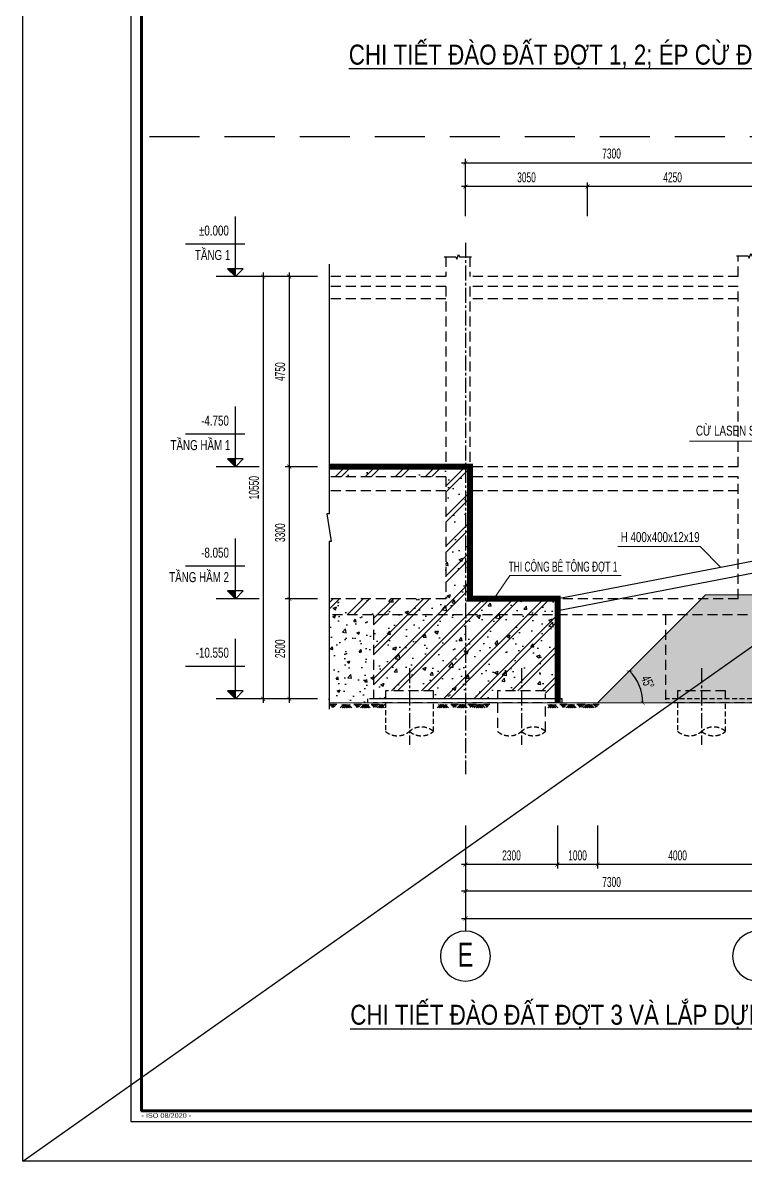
# Model space of a CAD drawing. Extents: x 71 to 3057337, y -14 to 345257.
# Drawn here: x 2905957 to 2942057, y 24497 to 81399 of the extents above; entities that cross this region are included whole.
import ezdxf
from ezdxf.enums import TextEntityAlignment as Align

# ---------------------------------------------------------------- set-up
doc = ezdxf.new("R2010")
doc.units = 0
doc.header["$LTSCALE"] = 1000
doc.header["$MEASUREMENT"] = 0
doc.header["$PDMODE"] = 3
doc.linetypes.add('CENTER2', pattern=[1.125, 0.75, -0.125, 0.125, -0.125])
doc.linetypes.add('HIDDEN', pattern=[0.375, 0.25, -0.125])
doc.layers.get('0').update_dxf_attribs({"linetype": 'CONTINUOUS'})
doc.layers.get('Defpoints').update_dxf_attribs({"linetype": 'CONTINUOUS'})
for name, color, linetype in [('8', 8, 'CONTINUOUS'), ('Border', 3, 'CONTINUOUS'), ('CDC -TEXT KHUNG', 7, 'CONTINUOUS'), ('CDC-KHUNGTEN', 7, 'CONTINUOUS'), ('CDC.01.AXIS', 160, 'CENTER2'), ('CDC.02.DIM', 1, 'CONTINUOUS'), ('CDC.04.HIDDEN', 8, 'HIDDEN'), ('CDC.05.STEEL', 4, 'CONTINUOUS'), ('CDC.06.TEXT', 2, 'CONTINUOUS'), ('CDC.10.HATCH', 9, 'CONTINUOUS'), ('CDC.14.STEELNUM', 2, 'CONTINUOUS'), ('CDC.16.BIGTEXT', 6, 'CONTINUOUS'), ('CHI', 1, 'CONTINUOUS'), ('DAICOC', 8, 'HIDDEN'), ('DIM', 1, 'CONTINUOUS')]:
    doc.layers.add(name, color=color, linetype=linetype)
doc.layers.add('A-WALL', color=4, linetype='CONTINUOUS', lineweight=9)
doc.layers.add('KCS_CHI', color=1, linetype='CONTINUOUS', lineweight=15)
doc.layers.add('KCS_Plotter', color=11, linetype='CONTINUOUS', plot=False)
doc.styles.add('ARIAL', font='arial.ttf', dxfattribs={"width": 0.6})
doc.styles.add('KT CDC', font='arial.ttf', dxfattribs={"width": 0.85, "height": 200})
doc.dimstyles.new('D-25', dxfattribs={"dimtxt": 500, "dimasz": 200, "dimexe": 200, "dimexo": 0, "dimgap": 200, "dimtad": 1, "dimdec": 0, "dimlfac": 0.5, "dimzin": 13, "dimdsep": 46, "dimtxsty": 'ARIAL', "dimblk": 'ARCHTICK', "dimcen": 0, "dimdle": 200, "dimclrd": 1, "dimclre": 1, "dimclrt": 2, "dimadec": 0, "dimazin": 0, "dimtfac": 1, "dimtdec": 0, "dimtix": 1, "dimtmove": 2, "dimatfit": 3, "dimldrblk": 'ARCHTICK', "dimfxl": 1, "dimtolj": 1, "dimtzin": 13, "dimarcsym": 0})

# ---------------------------------------------------------------- blocks, each defined once
blk = doc.blocks.new('_ARCHTICK')
at = {"color": 0, "linetype": 'ByBlock', "const_width": 0.15}
blk.add_lwpolyline([(-0.5, -0.5), (0.5, 0.5)], dxfattribs=at)
blk = doc.blocks.new('*D129')
at = {"layer": 'CDC.02.DIM', "color": 1, "lineweight": -2, "transparency": 16777216}
for p, q in [((2919273, 68911), (2919273, 59011)), ((2920676, 68711), (2919073, 68711)), ((2920676, 59211), (2919073, 59211))]:
    blk.add_line(p, q, dxfattribs=at)
at = {"layer": 'Defpoints', "color": 0, "transparency": 16777216}
for p in [(2920676, 68711), (2919273, 59211), (2920676, 59211)]:
    blk.add_point(p, dxfattribs=at)
at = {"layer": 'CDC.02.DIM', "color": 1, "lineweight": -2, "transparency": 16777216, "xscale": 200, "yscale": 200, "zscale": 200}
for p, rotation in [((2919273, 68711), 90), ((2919273, 59211), 270)]:
    blk.add_blockref('_ARCHTICK', p, dxfattribs=dict(at, rotation=rotation))
at = {"layer": 'CDC.02.DIM', "color": 2, "transparency": 16777216, "insert": (2918818, 63961), "char_height": 500, "attachment_point": 5, "rotation": 90, "style": 'ARIAL'}
blk.add_mtext('\\A1;4750', dxfattribs=at)
blk = doc.blocks.new('*D130')
at = {"layer": 'CDC.02.DIM', "color": 1, "lineweight": -2, "transparency": 16777216}
for p, q in [((2920676, 59211), (2919073, 59211)), ((2919273, 59411), (2919273, 52411)), ((2920676, 52611), (2919073, 52611))]:
    blk.add_line(p, q, dxfattribs=at)
at = {"layer": 'Defpoints', "color": 0, "transparency": 16777216}
for p in [(2920676, 59211), (2919273, 52611), (2920676, 52611)]:
    blk.add_point(p, dxfattribs=at)
at = {"layer": 'CDC.02.DIM', "color": 1, "lineweight": -2, "transparency": 16777216, "xscale": 200, "yscale": 200, "zscale": 200}
for p, rotation in [((2919273, 59211), 90), ((2919273, 52611), 270)]:
    blk.add_blockref('_ARCHTICK', p, dxfattribs=dict(at, rotation=rotation))
at = {"layer": 'CDC.02.DIM', "color": 2, "transparency": 16777216, "insert": (2918818, 55911), "char_height": 500, "attachment_point": 5, "rotation": 90, "style": 'ARIAL'}
blk.add_mtext('\\A1;3300', dxfattribs=at)
blk = doc.blocks.new('*D131')
at = {"layer": 'CDC.02.DIM', "color": 1, "lineweight": -2, "transparency": 16777216}
for p, q in [((2920676, 52611), (2919073, 52611)), ((2919273, 52811), (2919273, 47411)), ((2920676, 47611), (2919073, 47611))]:
    blk.add_line(p, q, dxfattribs=at)
at = {"layer": 'Defpoints', "color": 0, "transparency": 16777216}
for p in [(2920676, 52611), (2919273, 47611), (2920676, 47611)]:
    blk.add_point(p, dxfattribs=at)
at = {"layer": 'CDC.02.DIM', "color": 1, "lineweight": -2, "transparency": 16777216, "xscale": 200, "yscale": 200, "zscale": 200}
for p, rotation in [((2919273, 52611), 90), ((2919273, 47611), 270)]:
    blk.add_blockref('_ARCHTICK', p, dxfattribs=dict(at, rotation=rotation))
at = {"layer": 'CDC.02.DIM', "color": 2, "transparency": 16777216, "insert": (2918818, 50111), "char_height": 500, "attachment_point": 5, "rotation": 90, "style": 'ARIAL'}
blk.add_mtext('\\A1;2500', dxfattribs=at)
blk = doc.blocks.new('*D132')
at = {"layer": 'CDC.02.DIM', "color": 1, "lineweight": -2, "transparency": 16777216}
for p, q in [((2917965, 68911), (2917965, 47411)), ((2920676, 68711), (2917765, 68711)), ((2920676, 47611), (2917765, 47611))]:
    blk.add_line(p, q, dxfattribs=at)
at = {"layer": 'Defpoints', "color": 0, "transparency": 16777216}
for p in [(2920676, 68711), (2917965, 47611), (2920676, 47611)]:
    blk.add_point(p, dxfattribs=at)
at = {"layer": 'CDC.02.DIM', "color": 1, "lineweight": -2, "transparency": 16777216, "xscale": 200, "yscale": 200, "zscale": 200}
for p, rotation in [((2917965, 68711), 90), ((2917965, 47611), 270)]:
    blk.add_blockref('_ARCHTICK', p, dxfattribs=dict(at, rotation=rotation))
at = {"layer": 'CDC.02.DIM', "color": 2, "transparency": 16777216, "insert": (2917510, 58161), "char_height": 500, "attachment_point": 5, "rotation": 90, "style": 'ARIAL'}
blk.add_mtext('\\A1;10550', dxfattribs=at)
blk = doc.blocks.new('*D133')
at = {"layer": 'CDC.02.DIM', "color": 1, "lineweight": -2, "transparency": 16777216}
for p, q in [((2928078, 41275), (2928078, 37797)), ((2942678, 41275), (2942678, 37797)), ((2942878, 37997), (2927878, 37997))]:
    blk.add_line(p, q, dxfattribs=at)
at = {"layer": 'Defpoints', "color": 0, "transparency": 16777216}
for p in [(2928078, 41275), (2942678, 41275), (2928078, 37997)]:
    blk.add_point(p, dxfattribs=at)
at = {"layer": 'CDC.02.DIM', "color": 1, "lineweight": -2, "transparency": 16777216, "xscale": 200, "yscale": 200, "zscale": 200, "rotation": 180}
blk.add_blockref('_ARCHTICK', (2928078, 37997), dxfattribs=at)
at = {"layer": 'CDC.02.DIM', "color": 1, "lineweight": -2, "transparency": 16777216, "xscale": 200, "yscale": 200, "zscale": 200}
blk.add_blockref('_ARCHTICK', (2942678, 37997), dxfattribs=at)
at = {"layer": 'CDC.02.DIM', "color": 2, "transparency": 16777216, "insert": (2935378, 38452), "char_height": 500, "attachment_point": 5, "style": 'ARIAL'}
blk.add_mtext('\\A1;7300', dxfattribs=at)
blk = doc.blocks.new('C')
at = {"layer": 'CHI'}
blk.add_line((0, 0), (0, 300), dxfattribs=at)
blk.add_circle((0, 925), 625, dxfattribs=at)
blk = doc.blocks.new('*D136')
at = {"layer": 'A-WALL', "color": 1, "lineweight": -2, "transparency": 16777216}
for p, q in [((2934178, 71726), (2934178, 73414)), ((2942678, 71726), (2942678, 73414)), ((2942878, 73214), (2933978, 73214))]:
    blk.add_line(p, q, dxfattribs=at)
at = {"layer": 'Defpoints', "color": 0, "transparency": 16777216}
for p in [(2934178, 73214), (2934178, 71726), (2942678, 71726)]:
    blk.add_point(p, dxfattribs=at)
at = {"layer": 'A-WALL', "color": 1, "lineweight": -2, "transparency": 16777216, "xscale": 200, "yscale": 200, "zscale": 200, "rotation": 180}
blk.add_blockref('_ARCHTICK', (2934178, 73214), dxfattribs=at)
at = {"layer": 'A-WALL', "color": 1, "lineweight": -2, "transparency": 16777216, "xscale": 200, "yscale": 200, "zscale": 200}
blk.add_blockref('_ARCHTICK', (2942678, 73214), dxfattribs=at)
at = {"layer": 'A-WALL', "color": 2, "transparency": 16777216, "insert": (2938428, 73669), "char_height": 500, "attachment_point": 5, "style": 'ARIAL'}
blk.add_mtext('\\A1;4250', dxfattribs=at)
blk = doc.blocks.new('*D137')
at = {"layer": 'A-WALL', "color": 1, "lineweight": -2, "transparency": 16777216}
for p, q in [((2928078, 71726), (2928078, 73414)), ((2934178, 71726), (2934178, 73414)), ((2934378, 73214), (2927878, 73214))]:
    blk.add_line(p, q, dxfattribs=at)
at = {"layer": 'Defpoints', "color": 0, "transparency": 16777216}
for p in [(2928078, 73214), (2928078, 71726), (2934178, 71726)]:
    blk.add_point(p, dxfattribs=at)
at = {"layer": 'A-WALL', "color": 1, "lineweight": -2, "transparency": 16777216, "xscale": 200, "yscale": 200, "zscale": 200, "rotation": 180}
blk.add_blockref('_ARCHTICK', (2928078, 73214), dxfattribs=at)
at = {"layer": 'A-WALL', "color": 1, "lineweight": -2, "transparency": 16777216, "xscale": 200, "yscale": 200, "zscale": 200}
blk.add_blockref('_ARCHTICK', (2934178, 73214), dxfattribs=at)
at = {"layer": 'A-WALL', "color": 2, "transparency": 16777216, "insert": (2931128, 73669), "char_height": 500, "attachment_point": 5, "style": 'ARIAL'}
blk.add_mtext('\\A1;3050', dxfattribs=at)
blk = doc.blocks.new('*D138')
at = {"layer": 'A-WALL', "color": 1, "lineweight": -2, "transparency": 16777216}
for p, q in [((2928078, 71726), (2928078, 74605)), ((2942678, 71726), (2942678, 74605)), ((2927878, 74405), (2942878, 74405))]:
    blk.add_line(p, q, dxfattribs=at)
at = {"layer": 'Defpoints', "color": 0, "transparency": 16777216}
for p in [(2942678, 74405), (2928078, 71726), (2942678, 71726)]:
    blk.add_point(p, dxfattribs=at)
at = {"layer": 'A-WALL', "color": 1, "lineweight": -2, "transparency": 16777216, "xscale": 200, "yscale": 200, "zscale": 200, "rotation": 180}
blk.add_blockref('_ARCHTICK', (2928078, 74405), dxfattribs=at)
at = {"layer": 'A-WALL', "color": 1, "lineweight": -2, "transparency": 16777216, "xscale": 200, "yscale": 200, "zscale": 200}
blk.add_blockref('_ARCHTICK', (2942678, 74405), dxfattribs=at)
at = {"layer": 'A-WALL', "color": 2, "transparency": 16777216, "insert": (2935378, 74860), "char_height": 500, "attachment_point": 5, "style": 'ARIAL'}
blk.add_mtext('\\A1;7300', dxfattribs=at)
blk = doc.blocks.new('*D146')
at = {"layer": 'CDC.02.DIM', "color": 1, "lineweight": -2, "transparency": 16777216}
for p, q in [((2934678, 41275), (2934678, 39125)), ((2942678, 41275), (2942678, 39125)), ((2942878, 39325), (2934478, 39325))]:
    blk.add_line(p, q, dxfattribs=at)
at = {"layer": 'Defpoints', "color": 0, "transparency": 16777216}
for p in [(2934678, 41275), (2942678, 41275), (2934678, 39325)]:
    blk.add_point(p, dxfattribs=at)
at = {"layer": 'CDC.02.DIM', "color": 1, "lineweight": -2, "transparency": 16777216, "xscale": 200, "yscale": 200, "zscale": 200, "rotation": 180}
blk.add_blockref('_ARCHTICK', (2934678, 39325), dxfattribs=at)
at = {"layer": 'CDC.02.DIM', "color": 1, "lineweight": -2, "transparency": 16777216, "xscale": 200, "yscale": 200, "zscale": 200}
blk.add_blockref('_ARCHTICK', (2942678, 39325), dxfattribs=at)
at = {"layer": 'CDC.02.DIM', "color": 2, "transparency": 16777216, "insert": (2938678, 39780), "char_height": 500, "attachment_point": 5, "style": 'ARIAL'}
blk.add_mtext('\\A1;4000', dxfattribs=at)
blk = doc.blocks.new('*D147')
at = {"layer": 'CDC.02.DIM', "color": 1, "lineweight": -2, "transparency": 16777216}
for p, q in [((2932678, 41275), (2932678, 39125)), ((2934678, 41275), (2934678, 39125)), ((2934878, 39325), (2932478, 39325))]:
    blk.add_line(p, q, dxfattribs=at)
at = {"layer": 'Defpoints', "color": 0, "transparency": 16777216}
for p in [(2932678, 41275), (2934678, 41275), (2932678, 39325)]:
    blk.add_point(p, dxfattribs=at)
at = {"layer": 'CDC.02.DIM', "color": 1, "lineweight": -2, "transparency": 16777216, "xscale": 200, "yscale": 200, "zscale": 200, "rotation": 180}
blk.add_blockref('_ARCHTICK', (2932678, 39325), dxfattribs=at)
at = {"layer": 'CDC.02.DIM', "color": 1, "lineweight": -2, "transparency": 16777216, "xscale": 200, "yscale": 200, "zscale": 200}
blk.add_blockref('_ARCHTICK', (2934678, 39325), dxfattribs=at)
at = {"layer": 'CDC.02.DIM', "color": 2, "transparency": 16777216, "insert": (2933678, 39780), "char_height": 500, "attachment_point": 5, "style": 'ARIAL'}
blk.add_mtext('\\A1;1000', dxfattribs=at)
blk = doc.blocks.new('*D148')
at = {"layer": 'CDC.02.DIM', "color": 1, "lineweight": -2, "transparency": 16777216}
for p, q in [((2928078, 41275), (2928078, 39125)), ((2932678, 41275), (2932678, 39125)), ((2932878, 39325), (2927878, 39325))]:
    blk.add_line(p, q, dxfattribs=at)
at = {"layer": 'Defpoints', "color": 0, "transparency": 16777216}
for p in [(2928078, 41275), (2932678, 41275), (2928078, 39325)]:
    blk.add_point(p, dxfattribs=at)
at = {"layer": 'CDC.02.DIM', "color": 1, "lineweight": -2, "transparency": 16777216, "xscale": 200, "yscale": 200, "zscale": 200, "rotation": 180}
blk.add_blockref('_ARCHTICK', (2928078, 39325), dxfattribs=at)
at = {"layer": 'CDC.02.DIM', "color": 1, "lineweight": -2, "transparency": 16777216, "xscale": 200, "yscale": 200, "zscale": 200}
blk.add_blockref('_ARCHTICK', (2932678, 39325), dxfattribs=at)
at = {"layer": 'CDC.02.DIM', "color": 2, "transparency": 16777216, "insert": (2930378, 39780), "char_height": 500, "attachment_point": 5, "style": 'ARIAL'}
blk.add_mtext('\\A1;2300', dxfattribs=at)
blk = doc.blocks.new('*D150')
at = {"layer": 'CDC.02.DIM', "color": 1, "lineweight": -2, "transparency": 16777216}
blk.add_arc((2934678, 47411), 2254, 0, 45, dxfattribs=at)
at = {"layer": 'Defpoints', "color": 0, "transparency": 16777216}
for p in [(2945078, 57811), (2936855, 47995), (2932910, 47411), (2934678, 47411), (2965846, 47411)]:
    blk.add_point(p, dxfattribs=at)
at = {"layer": 'CDC.02.DIM', "color": 1, "lineweight": -2, "transparency": 16777216, "xscale": 200, "yscale": 200, "zscale": 200}
for p, rotation in [((2936272, 49005), 135.0000000000009), ((2936932, 47411), 270.0000000000002)]:
    blk.add_blockref('_ARCHTICK', p, dxfattribs=dict(at, rotation=rotation))
at = {"layer": 'CDC.02.DIM', "color": 2, "transparency": 16777216, "insert": (2937180, 48448), "char_height": 500, "attachment_point": 5, "rotation": 292.5, "style": 'ARIAL'}
blk.add_mtext('\\A1;45°', dxfattribs=at)
blk = doc.blocks.new('*D126')
at = {"layer": 'CDC.02.DIM', "color": 1, "lineweight": -2, "transparency": 16777216}
for p, q in [((2928078, 41275), (2928078, 36431)), ((2960678, 41275), (2960678, 36431)), ((2927878, 36631), (2960878, 36631))]:
    blk.add_line(p, q, dxfattribs=at)
at = {"layer": 'Defpoints', "color": 0, "transparency": 16777216}
for p in [(2928078, 41275), (2960678, 41275), (2960678, 36631)]:
    blk.add_point(p, dxfattribs=at)
at = {"layer": 'CDC.02.DIM', "color": 1, "lineweight": -2, "transparency": 16777216, "xscale": 200, "yscale": 200, "zscale": 200, "rotation": 180}
blk.add_blockref('_ARCHTICK', (2928078, 36631), dxfattribs=at)
at = {"layer": 'CDC.02.DIM', "color": 1, "lineweight": -2, "transparency": 16777216, "xscale": 200, "yscale": 200, "zscale": 200}
blk.add_blockref('_ARCHTICK', (2960678, 36631), dxfattribs=at)
at = {"layer": 'CDC.02.DIM', "color": 2, "transparency": 16777216, "insert": (2944378, 37087), "char_height": 500, "attachment_point": 5, "style": 'ARIAL'}
blk.add_mtext('\\A1;16300', dxfattribs=at)
blk = doc.blocks.new('KHUNG TEN')
at = {"layer": 'CDC-KHUNGTEN', "color": 8}
blk.add_lwpolyline([(75096, 1100), (83000, 1100), (83000, 58300), (3000, 58300), (3000, 1100), (75096, 1100)], dxfattribs=at)
at = {"layer": 'CDC-KHUNGTEN', "color": 255, "lineweight": 60}
blk.add_lwpolyline([(74900, 1400), (74900, 58000), (3300, 58000), (3300, 1400), (74900, 1400)], close=True, dxfattribs=at)
at = {"layer": 'Defpoints', "color": 1, "ltscale": 0.2}
blk.add_lwpolyline([(0, 0), (0, 59400), (84100, 59400), (84100, 0), (0, 0)], close=True, dxfattribs=at)
at = {"layer": 'CDC -TEXT KHUNG', "color": 6, "style": 'KT CDC', "width": 1.15}
blk.add_text('- ISO 08/2020 -', height=125.69, dxfattribs=at).set_placement((3294, 1206))

msp = doc.modelspace()

# ---------------------------------------------------------------- hatches: boundary and pattern name
at = {"layer": 'Border'}
for points in [[(2916190.9, 69101.3), (2916580.9, 69101.3), (2916580.9, 68711.3)], [(2916190.9, 59601.3), (2916580.9, 59601.3), (2916580.9, 59211.3)], [(2916190.9, 53001.3), (2916580.9, 53001.3), (2916580.9, 52611.3)], [(2916190.9, 48001.3), (2916580.9, 48001.3), (2916580.9, 47611.3)]]:
    msp.add_hatch(color=256, dxfattribs=at).paths.add_polyline_path(points)
at = {"layer": 'CDC.10.HATCH'}
h = msp.add_hatch(dxfattribs=at)
h.set_pattern_fill('AR-CONC', color=256, scale=200, style=0)
h.set_pattern_definition([(50, (0, 0), (1434.52037, -125.50427), [150, -1650]), (355, (0, 0), (-277.5027, 1504.3843), [120, -1320]), (100.4514, (119.5, -10.5), (1157.01876, 1378.8791), [127.4804, -1402.2842]), (46.1842, (0, 400), (2134.4821, -331.038), [225, -2475]), (96.6356, (177.9, 372.4), (1869.3254, 1948.2357), [191.2206, -2103.426]), (351.1842, (0, 400), (1869.3239, 1948.2372), [180, -1980]), (21, (200, 300), (1193.8141, -805.2378), [150, -1650]), (326, (200, 300), (486.6307, 1450.3001), [120, -1320]), (71.4514, (299.5, 232.9), (1680.44526, 645.061), [127.4804, -1402.2842]), (37.5, (0, 0), (24.31971, 665.78771), [0, -1304, 0, -1340, 0, -1325]), (7.5, (0, 0), (526.13907, 788.82342), [0, -764, 0, -1274, 0, -505]), (327.5, (-446, 0), (1067.64487, -45.10974), [0, -500, 0, -1560, 0, -2070]), (317.5, (-646, 0), (1166.37234, 200.20996), [0, -650, 0, -1036, 0, -1470])])
h.paths.add_polyline_path([(2965846, 56226.9), (2965552.4, 56354.4), (2966139.7, 56568.2), (2965846, 56695.7), (2965846, 67511.3), (2960677.8, 67511.3), (2950447.8, 58593.5), (2950447.8, 47411.3), (2965846, 47411.3)])
h.paths.add_polyline_path([(2949497.8, 52811.3), (2940077.8, 52811.3), (2934677.8, 47411.3), (2949497.8, 47411.3)])
h.paths.add_polyline_path([(2951673.2, 51032.8), (2951673.2, 52189.8), (2952433.8, 52189.8), (2952433.8, 51032.8)], flags=24)
h.paths.add_polyline_path([(2951673.2, 58253), (2951673.2, 59369.6), (2952433.8, 59369.6), (2952433.8, 58253)], flags=24)
h.paths.add_polyline_path([(2954991.5, 60304.1), (2955289.9, 59507.6), (2954585.7, 59243.7), (2954287.2, 60040.2)], flags=24)
h.paths.add_polyline_path([(2951673.2, 56253), (2951673.2, 57369.6), (2952433.8, 57369.6), (2952433.8, 56253)], flags=24)
h.paths.add_polyline_path([(2937367.8, 48985.9), (2937693.3, 48200), (2936992.6, 47909.8), (2936667, 48695.6)], flags=24)
h = msp.add_hatch(dxfattribs=at)
h.set_pattern_fill('CHAU-01', color=256, scale=250, style=0, pattern_type=2)
h.set_pattern_definition([(50, (1591.2, -48691.5), (1793.15046, -156.88034), [187.5, -2062.5]), (355, (1591.2, -48691.5), (-346.8783, 1880.4803), [150, -1650]), (100.4514, (1740.7, -48704.6), (1446.2735, 1723.5989), [159.3505, -1752.8553]), (46.1842, (1591.2, -48191.5), (2668.1026, -413.7975), [281.25, -3093.75]), (96.6356, (1813.6, -48226), (2336.6568, 2435.2947), [239.0257, -2629.2825]), (351.1842, (1591.2, -48191.5), (2336.6549, 2435.2965), [225, -2475]), (21, (1841.2, -48316.5), (1492.2676, -1006.5472), [187.5, -2062.5]), (326, (1841.2, -48316.5), (608.2883, 1812.8751), [150, -1650]), (71.4514, (1965.6, -48400.4), (2100.5566, 806.3262), [159.3505, -1752.8553]), (37.5, (1591.24, -48691.5), (30.39964, 832.23463), [0, -1630, 0, -1675, 0, -1656.25]), (7.5, (1591.2, -48691.5), (657.67384, 986.02928), [0, -955, 0, -1592.5, 0, -631.25]), (327.5, (1033.74, -48691.5), (1334.55609, -56.38718), [0, -625, 0, -1950, 0, -2587.5]), (317.5, (783.7, -48691.5), (1457.96542, 250.26246), [0, -812.5, 0, -1295, 0, -1837.5]), (45, (1591.2, -48691.5), (-751.30096, 751.30096), []), (45, (1591.2, -48385.3), (-751.30096, 751.30096), [])])
h.paths.add_polyline_path([(2928297.8, 59211.3), (2921261.4, 59211.3), (2921261.4, 58711.3), (2927097.8, 58711.3), (2927097.8, 52611.3), (2921261.4, 52611.3), (2921261.4, 51811.3), (2932686.5, 51811.3), (2932686.5, 52611.3), (2928297.8, 52611.3)])
h.paths.add_polyline_path([(2932677.8, 51811.3), (2923477.8, 51811.3), (2923477.8, 47611.3), (2924077.8, 47611.3), (2924077.8, 48011.3), (2926477.8, 48011.3), (2926477.8, 47611.3), (2929677.8, 47611.3), (2929677.8, 48011.3), (2932077.8, 48011.3), (2932077.8, 47611.3), (2932677.8, 47611.3)])
h = msp.add_hatch(dxfattribs=at)
h.set_pattern_fill('AR-CONC', color=256, scale=200, style=0)
h.set_pattern_definition([(50, (1591.2, 2111.1), (1434.52037, -125.50427), [150, -1650]), (355, (1591.2, 2111.1), (-277.5027, 1504.3843), [120, -1320]), (100.4514, (1710.8, 2100.7), (1157.01876, 1378.8791), [127.4804, -1402.2842]), (46.1842, (1591.2, 2511.1), (2134.4821, -331.038), [225, -2475]), (96.6356, (1769.1, 2483.6), (1869.3254, 1948.2357), [191.2206, -2103.426]), (351.1842, (1591.2, 2511.1), (1869.3239, 1948.2372), [180, -1980]), (21, (1791.2, 2411.1), (1193.8141, -805.2378), [150, -1650]), (326, (1791.2, 2411.1), (486.6307, 1450.3001), [120, -1320]), (71.4514, (1890.7, 2344), (1680.44526, 645.061), [127.4804, -1402.2842]), (37.5, (1591.24, 2111.14), (24.31971, 665.78771), [0, -1304, 0, -1340, 0, -1325]), (7.5, (1591.24, 2111.14), (526.13907, 788.82342), [0, -764, 0, -1274, 0, -505]), (327.5, (1145.24, 2111.14), (1067.64487, -45.10974), [0, -500, 0, -1560, 0, -2070]), (317.5, (945.2, 2111.1), (1166.37234, 200.20996), [0, -650, 0, -1036, 0, -1470])])
h.paths.add_polyline_path([(2923477.8, 51811.3), (2921261.4, 51811.3), (2921261.4, 47411.3), (2923184.5, 47411.3), (2923184.5, 47611.3), (2923477.8, 47611.3)])

# ---------------------------------------------------------------- linework, layer by layer
at = {"layer": '8'}
for p, q in [((2921984.5, 47319.9), (2921818.4, 47153.8)), ((2921898, 47322.9), (2922064, 47156.9)), ((2922074.5, 47319.9), (2921908.4, 47153.8)), ((2922092.9, 47319.9), (2921926.9, 47153.8)), ((2921988, 47322.9), (2922154, 47156.9)), ((2922164.5, 47319.9), (2921998.4, 47153.8)), ((2922006.4, 47322.9), (2922172.5, 47156.9)), ((2922182.9, 47319.9), (2922016.9, 47153.8)), ((2922078, 47322.9), (2922244, 47156.9)), ((2922143.1, 47322.9), (2922309.1, 47156.9)), ((2922319.6, 47319.9), (2922153.5, 47153.8)), ((2922233.1, 47322.9), (2922399.1, 47156.9)), ((2922992.6, 47319.9), (2922826.6, 47153.8)), ((2923064, 47319.9), (2922898, 47153.8)), ((2922906.1, 47322.9), (2923072.2, 47156.9)), ((2923082.6, 47319.9), (2922916.6, 47153.8)), ((2922977.6, 47322.9), (2923143.6, 47156.9)), ((2923154, 47319.9), (2922988, 47153.8)), ((2922996.1, 47322.9), (2923162.2, 47156.9)), ((2923172.6, 47319.9), (2923006.6, 47153.8)), ((2923067.6, 47322.9), (2923233.6, 47156.9)), ((2923244, 47319.9), (2923078, 47153.8)), ((2923086.1, 47322.9), (2923252.2, 47156.9)), ((2923157.6, 47322.9), (2923323.6, 47156.9)), ((2923845.6, 47319.9), (2923679.6, 47153.8)), ((2923759.2, 47322.9), (2923925.2, 47156.9)), ((2923935.6, 47319.9), (2923769.6, 47153.8)), ((2923959.8, 47319.9), (2923793.8, 47153.8)), ((2923849.2, 47322.9), (2924015.2, 47156.9)), ((2924025.6, 47319.9), (2923859.6, 47153.8)), ((2923873.4, 47322.9), (2924039.4, 47156.9)), ((2924049.8, 47319.9), (2923883.8, 47153.8)), ((2926822.8, 47319.9), (2926656.8, 47153.8)), ((2926736.4, 47322.9), (2926902.4, 47156.9)), ((2926912.8, 47319.9), (2926746.8, 47153.8)), ((2926931.3, 47319.9), (2926765.2, 47153.8)), ((2926826.4, 47322.9), (2926992.4, 47156.9)), ((2927002.8, 47319.9), (2926836.8, 47153.8)), ((2926844.8, 47322.9), (2927010.8, 47156.9)), ((2927021.3, 47319.9), (2926855.2, 47153.8)), ((2926916.4, 47322.9), (2927082.4, 47156.9)), ((2926981.4, 47322.9), (2927147.5, 47156.9)), ((2927157.9, 47319.9), (2926991.9, 47153.8)), ((2927071.4, 47322.9), (2927237.5, 47156.9)), ((2927831, 47319.9), (2927664.9, 47153.8)), ((2927902.4, 47319.9), (2927736.4, 47153.8)), ((2927744.5, 47322.9), (2927910.5, 47156.9)), ((2927921, 47319.9), (2927754.9, 47153.8)), ((2927815.9, 47322.9), (2927982, 47156.9)), ((2927992.4, 47319.9), (2927826.4, 47153.8)), ((2927834.5, 47322.9), (2928000.5, 47156.9)), ((2928011, 47319.9), (2927844.9, 47153.8)), ((2927905.9, 47322.9), (2928072, 47156.9)), ((2928082.4, 47319.9), (2927916.4, 47153.8)), ((2927924.5, 47322.9), (2928090.5, 47156.9)), ((2927995.9, 47322.9), (2928162, 47156.9)), ((2928684, 47319.9), (2928518, 47153.8)), ((2928597.5, 47322.9), (2928763.6, 47156.9)), ((2928774, 47319.9), (2928608, 47153.8)), ((2928798.2, 47319.9), (2928632.2, 47153.8)), ((2928687.5, 47322.9), (2928853.6, 47156.9)), ((2928864, 47319.9), (2928698, 47153.8)), ((2928711.7, 47322.9), (2928877.8, 47156.9)), ((2928888.2, 47319.9), (2928722.2, 47153.8)), ((2928777.5, 47322.9), (2928943.6, 47156.9)), ((2928801.7, 47322.9), (2928967.8, 47156.9)), ((2928978.2, 47319.9), (2928812.2, 47153.8)), ((2928891.7, 47322.9), (2929057.8, 47156.9)), ((2932187.7, 47322.9), (2932353.8, 47156.9)), ((2932364.2, 47319.9), (2932198.2, 47153.8)), ((2932382.6, 47319.9), (2932216.6, 47153.8)), ((2932277.7, 47322.9), (2932443.8, 47156.9)), ((2932454.2, 47319.9), (2932288.2, 47153.8)), ((2932296.2, 47322.9), (2932462.2, 47156.9)), ((2932472.6, 47319.9), (2932306.6, 47153.8)), ((2932367.7, 47322.9), (2932533.8, 47156.9)), ((2932432.8, 47322.9), (2932598.8, 47156.9)), ((2932609.3, 47319.9), (2932443.2, 47153.8)), ((2932522.8, 47322.9), (2932688.8, 47156.9)), ((2933282.3, 47319.9), (2933116.3, 47153.8)), ((2933353.8, 47319.9), (2933187.7, 47153.8)), ((2933195.8, 47322.9), (2933361.9, 47156.9)), ((2933372.3, 47319.9), (2933206.3, 47153.8)), ((2933267.3, 47322.9), (2933433.3, 47156.9)), ((2933443.8, 47319.9), (2933277.7, 47153.8)), ((2933285.8, 47322.9), (2933451.9, 47156.9)), ((2933462.3, 47319.9), (2933296.3, 47153.8)), ((2933357.3, 47322.9), (2933523.3, 47156.9)), ((2933533.8, 47319.9), (2933367.7, 47153.8)), ((2933375.8, 47322.9), (2933541.9, 47156.9)), ((2933447.3, 47322.9), (2933613.3, 47156.9)), ((2934135.4, 47319.9), (2933969.3, 47153.8)), ((2934048.9, 47322.9), (2934214.9, 47156.9)), ((2934225.4, 47319.9), (2934059.3, 47153.8)), ((2934249.6, 47319.9), (2934083.5, 47153.8)), ((2934138.9, 47322.9), (2934304.9, 47156.9)), ((2934315.4, 47319.9), (2934149.3, 47153.8)), ((2934163.1, 47322.9), (2934329.1, 47156.9)), ((2934339.6, 47319.9), (2934173.5, 47153.8)), ((2934228.9, 47322.9), (2934394.9, 47156.9)), ((2934253.1, 47322.9), (2934419.1, 47156.9)), ((2934429.6, 47319.9), (2934263.5, 47153.8)), ((2934343.1, 47322.9), (2934509.1, 47156.9))]:
    msp.add_line(p, q, dxfattribs=at)
for points in [[(2921573.5, 47327.9), (2921274.3, 47327.9), (2921523.1, 47296), (2921333.1, 47277.5), (2921472.7, 47230.5), (2921397, 47205.3), (2921397, 47176.7)], [(2921645, 47327.9), (2921345.8, 47327.9), (2921594.5, 47296), (2921404.6, 47277.5), (2921544.1, 47230.5), (2921468.5, 47205.3), (2921468.5, 47176.7)], [(2922804.6, 47327.9), (2922505.4, 47327.9), (2922754.1, 47296), (2922564.2, 47277.5), (2922703.7, 47230.5), (2922628.1, 47205.3), (2922628.1, 47176.7)], [(2922876, 47327.9), (2922576.8, 47327.9), (2922825.6, 47296), (2922635.6, 47277.5), (2922775.2, 47230.5), (2922699.5, 47205.3), (2922699.5, 47176.7)], [(2923657.6, 47327.9), (2923358.4, 47327.9), (2923607.2, 47296), (2923417.2, 47277.5), (2923556.8, 47230.5), (2923481.1, 47205.3), (2923481.1, 47176.7)], [(2923771.8, 47327.9), (2923472.6, 47327.9), (2923721.4, 47296), (2923531.4, 47277.5), (2923671, 47230.5), (2923595.3, 47205.3), (2923595.3, 47176.7)], [(2927642.9, 47327.9), (2927343.7, 47327.9), (2927592.5, 47296), (2927402.6, 47277.5), (2927542.1, 47230.5), (2927466.4, 47205.3), (2927466.4, 47176.7)], [(2927714.4, 47327.9), (2927415.2, 47327.9), (2927664, 47296), (2927474, 47277.5), (2927613.5, 47230.5), (2927537.9, 47205.3), (2927537.9, 47176.7)], [(2928496, 47327.9), (2928196.8, 47327.9), (2928445.5, 47296), (2928255.6, 47277.5), (2928395.1, 47230.5), (2928319.5, 47205.3), (2928319.5, 47176.7)], [(2928610.2, 47327.9), (2928311, 47327.9), (2928559.8, 47296), (2928369.8, 47277.5), (2928509.3, 47230.5), (2928433.7, 47205.3), (2928433.7, 47176.7)], [(2929302.3, 47327.9), (2929003.1, 47327.9), (2929251.9, 47296), (2929061.9, 47277.5), (2929201.5, 47230.5), (2929125.8, 47205.3), (2929125.8, 47176.7)], [(2933094.3, 47327.9), (2932795.1, 47327.9), (2933043.9, 47296), (2932853.9, 47277.5), (2932993.4, 47230.5), (2932917.8, 47205.3), (2932917.8, 47176.7)], [(2933165.7, 47327.9), (2932866.5, 47327.9), (2933115.3, 47296), (2932925.4, 47277.5), (2933064.9, 47230.5), (2932989.2, 47205.3), (2932989.2, 47176.7)], [(2933947.3, 47327.9), (2933648.1, 47327.9), (2933896.9, 47296), (2933707, 47277.5), (2933846.5, 47230.5), (2933770.8, 47205.3), (2933770.8, 47176.7)], [(2934061.5, 47327.9), (2933762.3, 47327.9), (2934011.1, 47296), (2933821.2, 47277.5), (2933960.7, 47230.5), (2933885, 47205.3), (2933885, 47176.7)], [(2934753.7, 47327.9), (2934454.5, 47327.9), (2934703.2, 47296), (2934513.3, 47277.5), (2934652.8, 47230.5), (2934577.2, 47205.3), (2934577.2, 47176.7)]]:
    msp.add_lwpolyline(points, dxfattribs=at)
at = {"layer": 'CDC.01.AXIS', "color": 5, "linetype": 'CENTER2'}
for p, q in [((2928077.8, 70399.8), (2928077.8, 43836.1)), ((2925277.8, 49147.2), (2925277.8, 45301.1)), ((2930877.8, 49147.2), (2930877.8, 45301.1)), ((2939877.8, 49147.2), (2939877.8, 45301.1))]:
    msp.add_line(p, q, dxfattribs=at)
at = {"layer": 'CDC.04.HIDDEN', "ltscale": 10}
msp.add_line((2912293.8, 75709.4), (3040776.6, 75709.4), dxfattribs=at)
at = {"layer": 'CDC.04.HIDDEN', "ltscale": 2}
for p, q in [((2927097.8, 69703.2), (2927097.8, 68711.3)), ((2928297.8, 69703.2), (2928297.8, 68711.3)), ((2941697.8, 68711.3), (2941697.8, 69756)), ((2927097.8, 68711.3), (2921261.4, 68711.3)), ((2941697.8, 68711.3), (2928297.8, 68711.3)), ((2927097.8, 68211.3), (2921261.4, 68211.3)), ((2927097.8, 68211.3), (2927097.8, 59211.3)), ((2928297.8, 68211.3), (2928297.8, 52611.3)), ((2941697.8, 68211.3), (2928297.8, 68211.3)), ((2941697.8, 59211.3), (2941697.8, 68211.3)), ((2927097.8, 67598.6), (2921261.4, 67598.6)), ((2941697.8, 67598.6), (2928297.8, 67598.6)), ((2927097.8, 59211.3), (2921261.4, 59211.3)), ((2941697.8, 59211.3), (2928297.8, 59211.3)), ((2927097.8, 58711.3), (2921261.4, 58711.3)), ((2927097.8, 58711.3), (2927097.8, 52611.3)), ((2941697.8, 58711.3), (2928297.8, 58711.3)), ((2941697.8, 52611.3), (2941697.8, 58711.3)), ((2927097.8, 58011.3), (2921261.4, 58011.3)), ((2941697.8, 58011.3), (2928297.8, 58011.3)), ((2927097.8, 52611.3), (2921261.4, 52611.3)), ((2941697.8, 52611.3), (2928297.8, 52611.3)), ((2958677.8, 51811.3), (2921261.4, 51811.3)), ((2923477.8, 51811.3), (2923477.8, 47611.3)), ((2932677.8, 51811.3), (2932677.8, 47411.3)), ((2938077.8, 51811.3), (2938077.8, 47411.3)), ((2926477.8, 48011.3), (2924077.8, 48011.3)), ((2924077.8, 48011.3), (2924077.8, 47611.3)), ((2926477.8, 47611.3), (2926477.8, 48011.3)), ((2932077.8, 48011.3), (2929677.8, 48011.3)), ((2929677.8, 48011.3), (2929677.8, 47611.3)), ((2941077.8, 48011.3), (2938677.8, 48011.3)), ((2938677.8, 48011.3), (2938677.8, 47611.3)), ((2941077.8, 47611.3), (2941077.8, 48011.3)), ((2923184.5, 47611.3), (2923184.5, 47411.3)), ((2932677.8, 47411.3), (2923477.8, 47411.3)), ((2929677.8, 47411.3), (2929677.8, 45980.7)), ((2932077.8, 45980.7), (2932077.8, 47411.3)), ((2947277.8, 47411.3), (2938077.8, 47411.3))]:
    msp.add_line(p, q, dxfattribs=at)
at = {"layer": 'CDC.04.HIDDEN'}
for p, q in [((2932077.8, 47611.3), (2932077.8, 48011.3)), ((2924077.8, 47411.3), (2924077.8, 45980.7)), ((2926477.8, 45980.7), (2926477.8, 47411.3)), ((2938677.8, 47411.3), (2938677.8, 45980.7)), ((2941077.8, 45980.7), (2941077.8, 47411.3))]:
    msp.add_line(p, q, dxfattribs=at)
for points in [[(2924077.8, 45980.7, 0.3639702), (2925277.8, 45980.7, -0.3639702), (2926477.8, 45980.7, -0.3639702), (2925277.8, 45980.7)], [(2929677.8, 45980.7, 0.3639702), (2930877.8, 45980.7, -0.3639702), (2932077.8, 45980.7, -0.3639702), (2930877.8, 45980.7)], [(2938677.8, 45980.7, 0.3639702), (2939877.8, 45980.7, -0.3639702), (2941077.8, 45980.7, -0.3639702), (2939877.8, 45980.7)]]:
    msp.add_lwpolyline(points, format="xyb", dxfattribs=at)
at = {"layer": 'CDC.05.STEEL'}
for p, q in [((2948707.8, 55681.3), (2932686.5, 52611.3)), ((2948707.8, 55081.3), (2932686.5, 52011.3))]:
    msp.add_line(p, q, dxfattribs=at)
at = {"layer": 'CDC.14.STEELNUM', "const_width": 300}
msp.add_lwpolyline([(2921261.4, 59211.3), (2928297.8, 59211.3), (2928297.8, 52611.3), (2932686.5, 52611.3), (2932686.5, 47411.3)], dxfattribs=at)
at = {"layer": 'CHI'}
msp.add_lwpolyline([(2921261.4, 69328.6), (2921261.4, 56860), (2921153.6, 56860), (2921367.1, 55473.6), (2921261.4, 55473.6), (2921261.4, 47084.8)], dxfattribs=at)
at = {"layer": 'DAICOC'}
for p, q in [((2932910.2, 47611.3), (2923184.5, 47611.3)), ((2932677.8, 47611.3), (2923477.8, 47611.3)), ((2932910.2, 47411.3), (2932910.2, 47611.3)), ((2947277.8, 47611.3), (2938077.8, 47611.3))]:
    msp.add_line(p, q, dxfattribs=at)
at = {"layer": 'DIM'}
for p, q in [((2916580.9, 68711.3), (2916580.9, 71715)), ((2917058.3, 70330.5), (2914094.3, 70330.5)), ((2916580.9, 68711.3), (2916190.9, 69101.3)), ((2916970.9, 69101.3), (2916190.9, 69101.3)), ((2916580.9, 68711.3), (2916970.9, 69101.3)), ((2917765, 68711.3), (2915622.4, 68711.3)), ((2916580.9, 59211.3), (2916580.9, 62215)), ((2917058.3, 60830.5), (2914094.3, 60830.5)), ((2917765, 59211.3), (2915622.4, 59211.3)), ((2916580.9, 59211.3), (2916190.9, 59601.3)), ((2916970.9, 59601.3), (2916190.9, 59601.3)), ((2916580.9, 59211.3), (2916970.9, 59601.3)), ((2916580.9, 52611.3), (2916580.9, 55615)), ((2917058.3, 54230.5), (2914094.3, 54230.5)), ((2916580.9, 52611.3), (2916190.9, 53001.3)), ((2916970.9, 53001.3), (2916190.9, 53001.3)), ((2916580.9, 52611.3), (2916970.9, 53001.3)), ((2917765, 52611.3), (2915622.4, 52611.3)), ((2916580.9, 47611.3), (2916580.9, 50615)), ((2917058.3, 49230.5), (2914094.3, 49230.5)), ((2916580.9, 47611.3), (2916190.9, 48001.3)), ((2916970.9, 48001.3), (2916190.9, 48001.3)), ((2916580.9, 47611.3), (2916970.9, 48001.3)), ((2917765, 47611.3), (2915622.4, 47611.3))]:
    msp.add_line(p, q, dxfattribs=at)
for points in [[(2927015.4, 69703.2), (2927597, 69703.2), (2927648, 69585.7), (2927733.5, 69820.6), (2927784.5, 69703.2), (2928376.7, 69703.2)], [(2941615.4, 69756), (2942197, 69756), (2942248, 69638.6), (2942333.5, 69873.5), (2942384.5, 69756), (2942976.7, 69756)]]:
    msp.add_lwpolyline(points, dxfattribs=at)
at = {"layer": 'KCS_CHI'}
for p, q in [((2934677.8, 47411.3), (2940077.8, 52811.3)), ((2940077.8, 52811.3), (2949497.8, 52811.3)), ((2921261.4, 47411.3), (2965846, 47411.3))]:
    msp.add_line(p, q, dxfattribs=at)
for points in [[(2949497.8, 59811.3), (2948958.6, 60482.4), (2939279.7, 60482.4)], [(2940833, 54172.3), (2939806.8, 55216.7), (2935685, 55216.7)], [(2929500.9, 52611.3), (2930296, 53768.6), (2935856.5, 53768.6)]]:
    msp.add_lwpolyline(points, dxfattribs=at)
at = {"layer": 'KCS_Plotter'}
msp.add_line((2905956.6, 24496.7), (3057336.6, 131416.7), dxfattribs=at)

# ---------------------------------------------------------------- block references
at = {"layer": 'CDC.06.TEXT', "xscale": 1.799999996948813, "yscale": 1.799999996948813, "zscale": 1.799999996948813}
msp.add_blockref('KHUNG TEN', (2905956.6, 24496.7), dxfattribs=at)
at = {"layer": 'CHI', "xscale": -2, "yscale": 2, "zscale": 2, "rotation": 180}
for p in [(2928077.8, 36596.5), (2942677.8, 36596.5)]:
    msp.add_blockref('C', p, dxfattribs=at)

# ---------------------------------------------------------------- texts
at = {"layer": 'CDC.06.TEXT', "color": 2, "style": 'ARIAL', "width": 0.7}
for s, p in [('%%P0.000', (2914760.8, 70763.4)), ('TẦNG 1', (2914560.2, 69540)), ('-4.750', (2914869.4, 61263.4)), ('TẦNG HẦM 1', (2913337.9, 60040)), ('-8.050', (2914869.4, 54663.4)), ('TẦNG HẦM 2', (2913273.9, 53440)), ('-10.550', (2914597.5, 49663.4))]:
    msp.add_text(s, height=500, dxfattribs=at).set_placement(p)
msp.add_text('CỪ LASEN SP4 400X170X15.5 (L=12M)', height=500, dxfattribs=at).set_placement((2939593.5, 61012.7), align=Align.MIDDLE_LEFT)
at = {"layer": 'CDC.06.TEXT', "color": 2, "style": 'ARIAL'}
for s, width, p in [('H 400x400x12x19', 0.7, (2937805.3, 55693.1)), ('THI CÔNG BÊ TÔNG ĐỢT 1', 0.6, (2932952.8, 54216.8))]:
    msp.add_text(s, height=500, dxfattribs=dict(at, width=width)).set_placement(p, align=Align.MIDDLE_CENTER)
at = {"layer": 'CDC.16.BIGTEXT', "style": 'ARIAL', "width": 0.8}
for s, p in [('%%UCHI TIẾT ĐÀO ĐẤT ĐỢT 1, 2; ÉP CỪ ĐỢT 1 VÀ THI CÔNG BÊ TÔNG ĐỢT 1', (2941917.9, 79806.7)), ('%%UCHI TIẾT ĐÀO ĐẤT ĐỢT 3 VÀ LẮP DỰNG THANH CHỐNG TẠI CAO ĐỘ -6.450', (2942556.5, 31818.7))]:
    msp.add_text(s, height=1000, dxfattribs=at).set_placement(p, align=Align.MIDDLE_CENTER)
at = {"layer": 'CDC.16.BIGTEXT', "insert": (2928077.8, 35416), "char_height": 1200, "width": 371.712, "attachment_point": 2, "line_spacing_factor": 0.938532}
msp.add_mtext('{\\fArial|b0|i0|c0|p34;\\W0.7;E}', dxfattribs=at)

# ---------------------------------------------------------------- dimensions: what is measured, and where the dimension line sits
at = {"layer": 'A-WALL'}
for base, p1, p2, picture, middle in [((2942677.8, 74405), (2928077.8, 71726.2), (2942677.8, 71726.2), '*D138', (2935377.8, 74860.5)), ((2928077.8, 73213.5), (2934177.8, 71726.2), (2928077.8, 71726.2), '*D137', (2931127.8, 73669)), ((2934177.8, 73213.5), (2942677.8, 71726.2), (2934177.8, 71726.2), '*D136', (2938427.8, 73668.8))]:
    dim = msp.add_linear_dim(base=base, p1=p1, p2=p2, angle=180, dimstyle='D-25', dxfattribs=at)
    dim.commit()
    dim.dimension.update_dxf_attribs({"geometry": picture, "text_midpoint": middle})
at = {"layer": 'CDC.02.DIM'}
for base, p1, p2, angle, picture, middle in [((2917965, 47611.3), (2920675.6, 68711.3), (2920675.6, 47611.3), 90, '*D132', (2917509.7, 58161.3)), ((2919273.1, 59211.3), (2920675.6, 68711.3), (2920675.6, 59211.3), 90, '*D129', (2918817.9, 63961.3)), ((2919273.1, 52611.3), (2920675.6, 59211.3), (2920675.6, 52611.3), 90, '*D130', (2918817.7, 55911.3)), ((2919273.1, 47611.3), (2920675.6, 52611.3), (2920675.6, 47611.3), 90, '*D131', (2918817.9, 50111.3)), ((2928077.8, 37996.6), (2942677.8, 41275.1), (2928077.8, 41275.1), 180, '*D133', (2935377.8, 38452.1)), ((2928077.8, 39324.9), (2932677.8, 41275.1), (2928077.8, 41275.1), 180, '*D148', (2930377.8, 39780.4)), ((2932677.8, 39324.9), (2934677.8, 41275.1), (2932677.8, 41275.1), 180, '*D147', (2933677.8, 39780.2)), ((2934677.8, 39324.9), (2942677.8, 41275.1), (2934677.8, 41275.1), 180, '*D146', (2938677.8, 39780.2))]:
    dim = msp.add_linear_dim(base=base, p1=p1, p2=p2, angle=angle, dimstyle='D-25', dxfattribs=at)
    dim.commit()
    dim.dimension.update_dxf_attribs({"geometry": picture, "text_midpoint": middle})
dim = msp.add_angular_dim_2l(base=(2936855.3, 47994.8), line1=((2932910.2, 47411.3), (2965846, 47411.3)), line2=((2934677.8, 47411.3), (2945077.8, 57811.3)), dimstyle='D-25', dxfattribs=at)
dim.commit()
dim.dimension.update_dxf_attribs({"geometry": '*D150', "text_midpoint": (2937180.2, 48447.8)})
dim = msp.add_linear_dim(base=(2960677.8, 36631.1), p1=(2928077.8, 41275.1), p2=(2960677.8, 41275.1), dimstyle='D-25', dxfattribs=at)
dim.commit()
dim.dimension.update_dxf_attribs({"geometry": '*D126', "text_midpoint": (2944377.8, 37086.5)})

doc.saveas('drawing.dxf')
